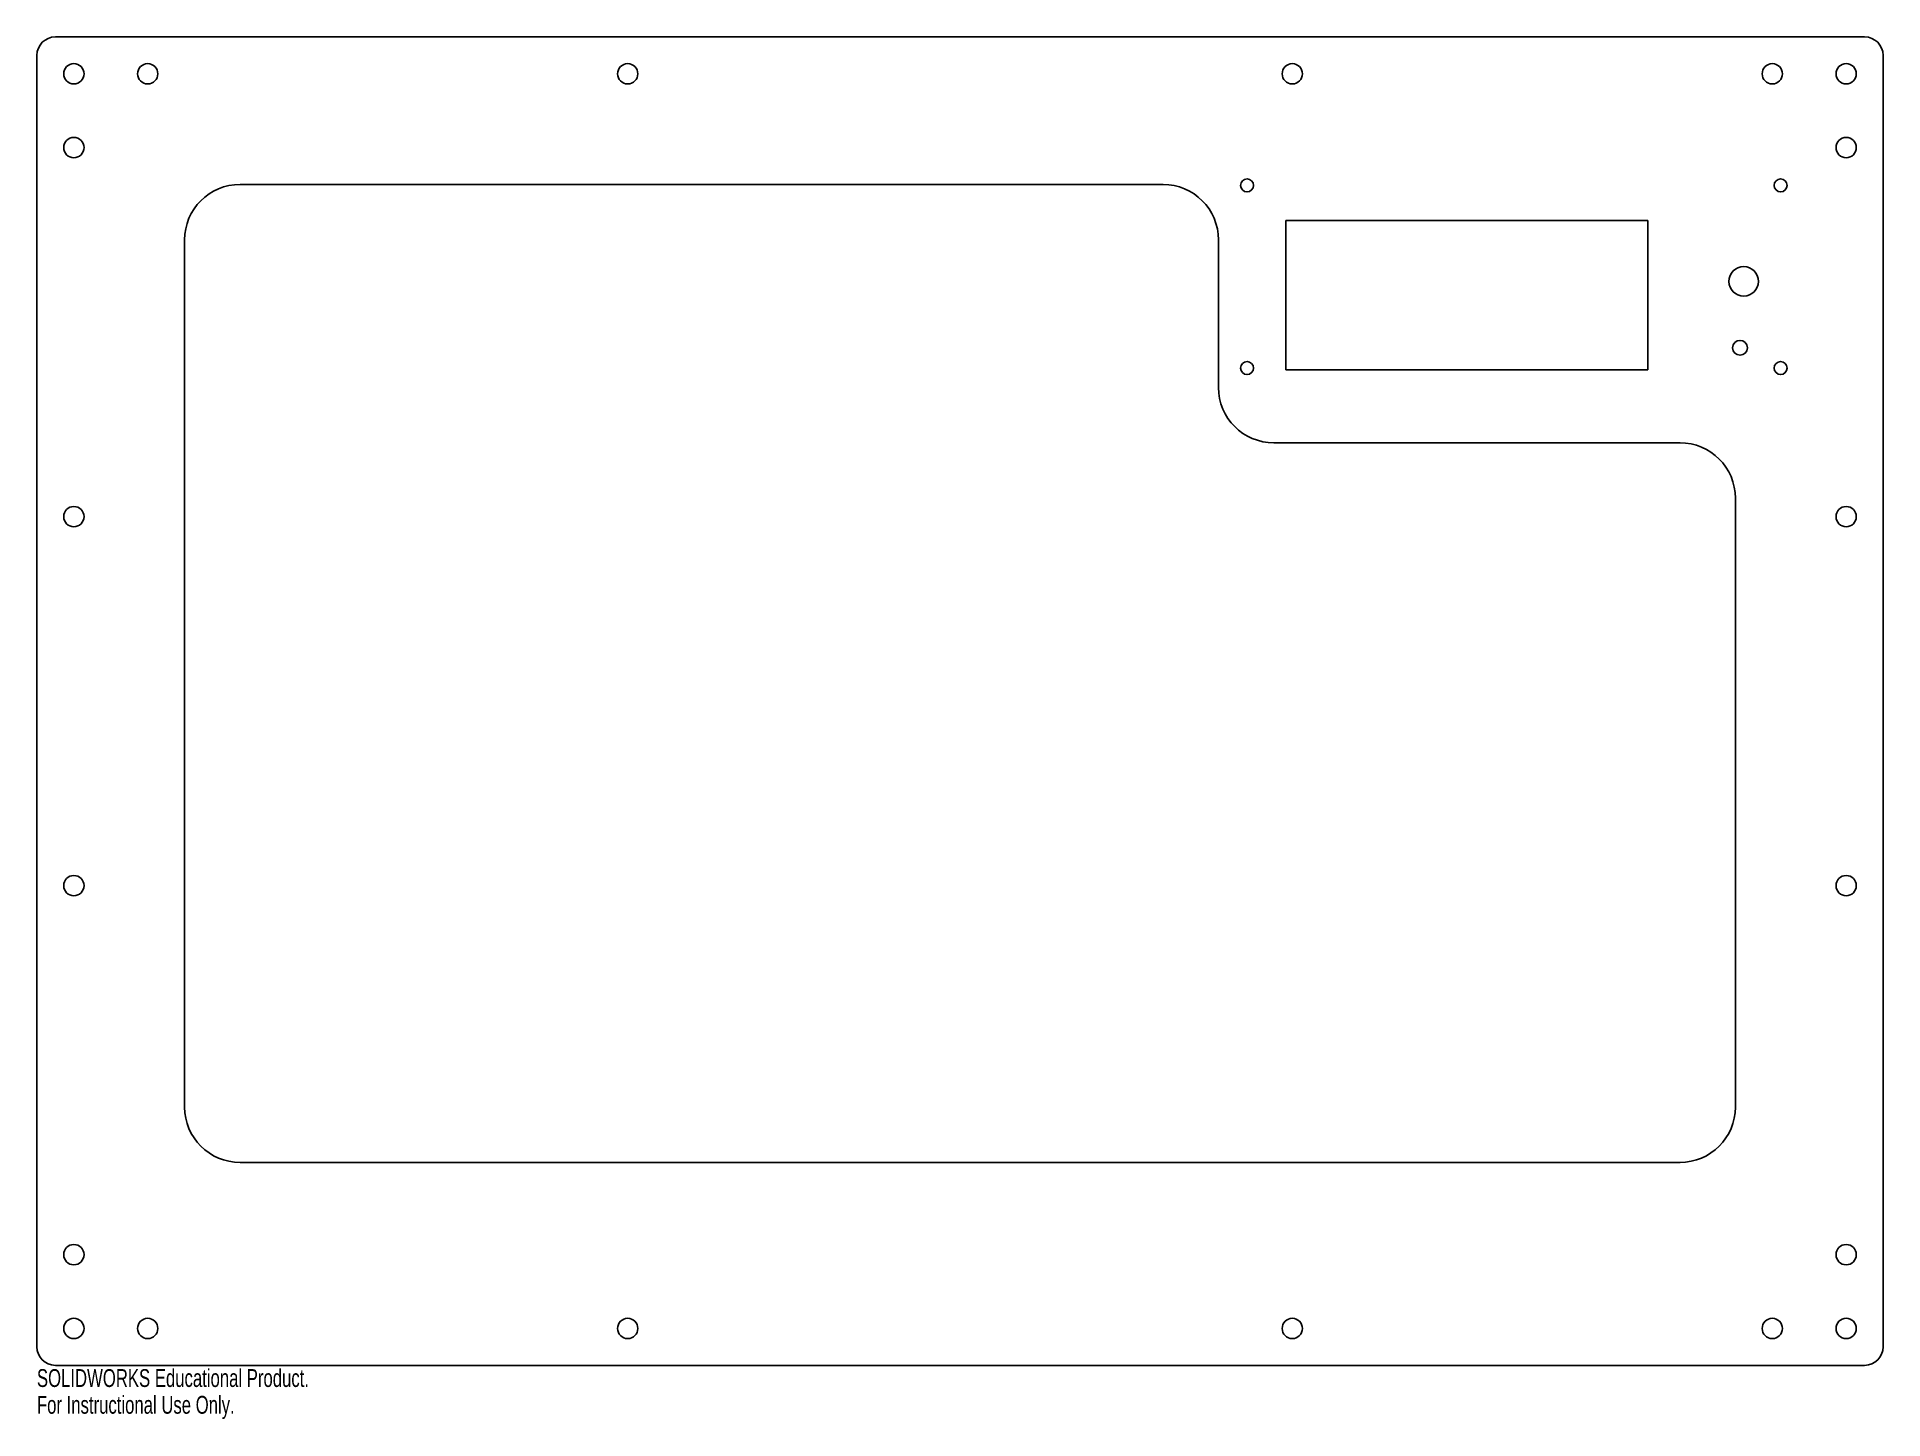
# Model space of a CAD drawing. Header units: millimetres. Extents: x -250 to 250, y -195 to 180.
import ezdxf

# ---------------------------------------------------------------- set-up
doc = ezdxf.new("R2010")
doc.units = ezdxf.units.MM
doc.styles.add('SLDTEXTSTYLE0', font='TXT', dxfattribs={"width": 0.7})

msp = doc.modelspace()

# ---------------------------------------------------------------- linework, layer by layer
at = {"color": 7, "linetype": 'Continuous', "lineweight": 25}
for p, q in [((245, 180), (-245, 180)), ((-250, 175), (-250, -175)), ((250, -175), (250, 175)), ((55, 140), (-195, 140)), ((186.25, 130.25), (88.25, 130.25)), ((88.25, 130.25), (88.25, 89.75)), ((186.25, 89.75), (186.25, 130.25)), ((-210, 125), (-210, -110)), ((70, 85), (70, 125)), ((88.25, 89.75), (186.25, 89.75)), ((195, 70), (85, 70)), ((210, -110), (210, 55)), ((-195, -125), (195, -125)), ((-245, -180), (245, -180))]:
    msp.add_line(p, q, dxfattribs=at)
for centre, radius in [((-240, 170), 2.75), ((-220, 170), 2.75), ((-90, 170), 2.75), ((90, 170), 2.75), ((220, 170), 2.75), ((240, 170), 2.75), ((-240, 150), 2.75), ((240, 150), 2.75), ((77.75, 139.75), 1.75), ((222.25, 139.75), 1.75), ((212.25, 113.75), 4), ((211.25, 95.75), 2), ((77.75, 90.25), 1.75), ((222.25, 90.25), 1.75), ((-240, 50), 2.75), ((240, 50), 2.75), ((-240, -50), 2.75), ((240, -50), 2.75), ((-240, -150), 2.75), ((240, -150), 2.75), ((-240, -170), 2.75), ((-220, -170), 2.75), ((-90, -170), 2.75), ((90, -170), 2.75), ((220, -170), 2.75), ((240, -170), 2.75)]:
    msp.add_circle(centre, radius, dxfattribs=at)
for centre, radius, start, end in [((-245, 175), 5, 90, 180), ((245, 175), 5, 0, 90), ((-195, 125), 15, 90, 180), ((55, 125), 15, 0, 90), ((85, 85), 15, 180, 270), ((195, 55), 15, 0, 90), ((-195, -110), 15, 180, 270), ((195, -110), 15, 270, 0), ((-245, -175), 5, 180, 270), ((245, -175), 5, 270, 0)]:
    msp.add_arc(centre, radius, start, end, dxfattribs=at)

# ---------------------------------------------------------------- texts
at = {"color": 7, "linetype": 'Continuous', "char_height": 4.8336, "attachment_point": 1, "style": 'SLDTEXTSTYLE0'}
for s, insert in [('SOLIDWORKS Educational Product.', (-250, -181.02)), ('For Instructional Use Only.', (-250, -188.27))]:
    msp.add_mtext(s, dxfattribs=dict(at, insert=insert))

doc.saveas('drawing.dxf')
